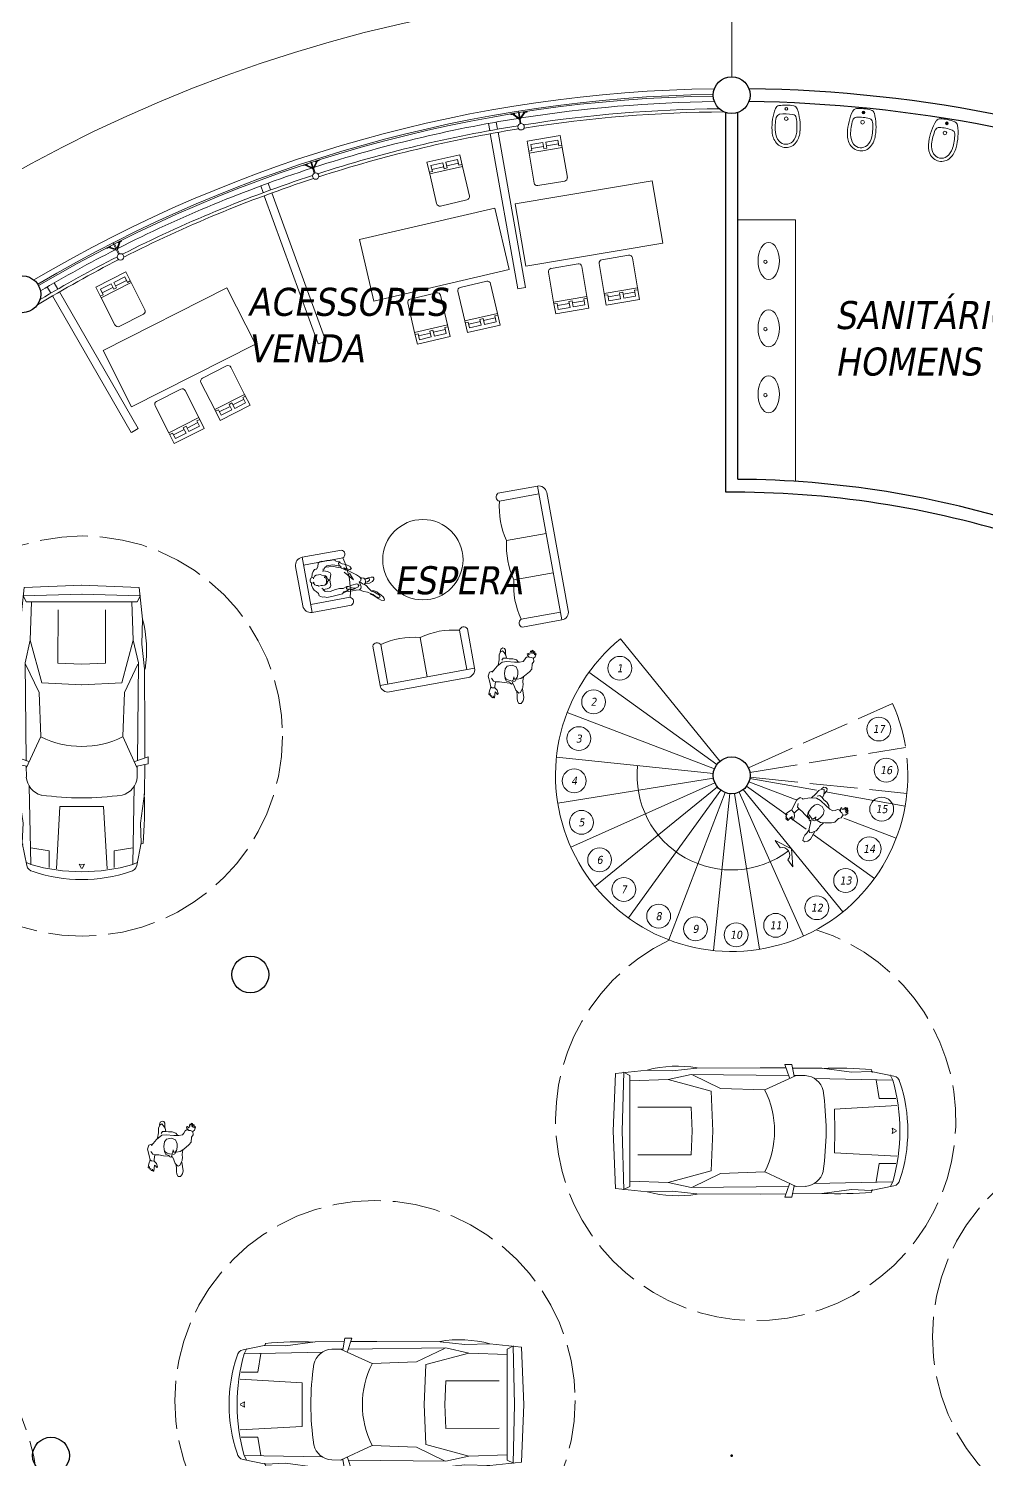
# Model space of a CAD drawing. Header units: millimetres. Extents: x 262 to 370, y -104 to 114.
# Drawn here: x 306.78 to 318.74, y -74.73 to -56.85 of the extents above; entities that cross this region are included whole.
import ezdxf
from ezdxf.enums import TextEntityAlignment as Align

# ---------------------------------------------------------------- set-up
doc = ezdxf.new("R2010")
doc.units = ezdxf.units.MM
doc.header["$LTSCALE"] = 0.1
doc.linetypes.add('ACAD_ISO02W100', pattern=[15, 12, -3])
doc.layers.get('0').update_dxf_attribs({"lineweight": 9})
for name, color, linetype, lineweight in [('detalles', 2, 'Continuous', 9), ('gruesomarco', 20, 'Continuous', 100), ('letreros y cotas', 6, 'Continuous', 13), ('mobiliario', 3, 'Continuous', 13), ('muros', 4, 'Continuous', 30), ('PROYECCIONES', 7, 'ACAD_ISO02W100', 5), ('terreno', 8, 'Continuous', 35)]:
    doc.layers.add(name, color=color, linetype=linetype, lineweight=lineweight)
doc.styles.get("Standard").update_dxf_attribs({"font": 'tahoma.ttf', "oblique": 10, "height": 0.35})

# ---------------------------------------------------------------- blocks, each defined once
blk = doc.blocks.new('Car-p1')
for p, q in [((15.06, 31.13), (3.19, 28.76)), ((14.87, 32.01), (14.48, 30.69)), ((25.36, 30.74), (15.06, 31.13)), ((40.83, 32.85), (25.36, 30.74)), ((56.17, 32.97), (40.83, 32.85)), ((56.51, 34.73), (55.36, 28.76)), ((60.18, 34.74), (56.51, 34.73)), ((57.8, 27.75), (60.18, 34.74)), ((73.16, 33.11), (59.59, 33)), ((106.26, 32.88), (73.16, 33.11)), ((119.2, 31.54), (106.26, 32.88)), ((132.34, 31.87), (119.2, 31.54)), ((148.86, 30.14), (132.34, 31.87)), ((144.67, 30.75), (141.34, 29.06)), ((144.55, 30.84), (145.33, -0.17)), ((150.11, -0.06), (148.86, 30.14)), ((3.75, 26.66), (5.09, 29.35)), ((44.88, 27.44), (3.75, 26.66)), ((12.45, 26.69), (10.89, 17)), ((55.41, 29.06), (49.6, 29)), ((54.24, 29.05), (70.77, 21.5)), ((109.36, 29.65), (58.26, 29.1)), ((93.96, 22.31), (108.65, 29.41)), ((121.36, 26.97), (98.89, 20.91)), ((121.36, 26.97), (109.36, 29.65)), ((121.36, 26.97), (141.35, 26.27)), ((141.34, 29.06), (141.35, -0.14)), ((10.89, 17), (2.13, 16.99)), ((70.77, 21.5), (93.96, 22.31)), ((98.89, 20.91), (97.9, -0.13)), ((1.56, 13.28), (34.18, 11.44)), ((34.18, 11.44), (34.11, -0.42)), ((109.22, 12.49), (108.76, -0.04)), ((137.19, 12.43), (109.22, 12.49)), ((4, 1.39), (1.72, 0.17)), ((3.69, 0.08), (4, 1.39)), ((34.18, -11.44), (34.11, 0.42)), ((98.89, -20.91), (97.9, 0.13)), ((109.22, -12.49), (108.76, 0.04)), ((141.34, -29.06), (141.35, 0.14)), ((144.55, -30.84), (145.33, 0.17)), ((150.11, 0.06), (148.86, -30.14)), ((4, -1.39), (1.72, -0.17)), ((3.69, -0.08), (4, -1.39)), ((1.56, -13.28), (34.18, -11.44)), ((137.19, -12.43), (109.22, -12.49)), ((10.89, -17), (2.13, -16.99)), ((12.45, -26.69), (10.89, -17)), ((54.24, -29.05), (70.77, -21.5)), ((70.77, -21.5), (93.96, -22.31)), ((93.96, -22.31), (108.65, -29.41)), ((121.36, -26.97), (98.89, -20.91)), ((15.06, -31.13), (3.19, -28.76)), ((3.75, -26.66), (5.09, -29.35)), ((44.88, -27.44), (3.75, -26.66)), ((55.41, -29.06), (49.6, -29)), ((56.51, -34.73), (55.36, -28.76)), ((57.8, -27.75), (60.18, -34.74)), ((109.36, -29.65), (58.26, -29.1)), ((121.36, -26.97), (109.36, -29.65)), ((121.36, -26.97), (141.35, -26.27)), ((144.67, -30.75), (141.34, -29.06)), ((14.87, -32.01), (14.48, -30.69)), ((25.36, -30.74), (15.06, -31.13)), ((40.83, -32.85), (25.36, -30.74)), ((56.17, -32.97), (40.83, -32.85)), ((60.18, -34.74), (56.51, -34.73)), ((73.16, -33.11), (59.59, -33)), ((106.26, -32.88), (73.16, -33.11)), ((119.2, -31.54), (106.26, -32.88)), ((132.34, -31.87), (119.2, -31.54)), ((148.86, -30.14), (132.34, -31.87))]:
    blk.add_line(p, q)
for centre, radius, start, end in [((33.53, -186.2), 219.08, 88.1098, 94.91949), ((116.26, -29.69), 63.63, 75.35802, 99.19455), ((76.03, 0), 80.15, 161.47438, 198.52562), ((96.64, 0), 96.64, 163.98812, 196.01188), ((3.98, 24.83), 4, 101.30745, 170.89178), ((50.24, 18.66), 10.37, 93.50969, 166.07198), ((188.94, 0), 150.26, 171.90768, 188.09232), ((113.32, 0), 47.7, 153.37543, 206.62457), ((50.24, -18.66), 10.37, 193.92802, 266.49031), ((3.98, -24.83), 4, 189.10822, 258.69255), ((33.53, 186.2), 219.08, 265.08051, 271.8902), ((116.26, 29.69), 63.63, 260.80545, 284.64198)]:
    blk.add_arc(centre, radius, start, end)
blk = doc.blocks.new('2SABIVI')
at = {"color": 0, "linetype": 'ByBlock'}
for centre, radius in [((0.047, 0), 0.0175), ((0.17, 0), 0.023)]:
    blk.add_circle(centre, radius, dxfattribs=at)
for centre, radius, start, end in [((0.55, 0), 0.55, 170.2982, 189.7018), ((0.062, 0.083), 0.055, 109.5687, 170.2982), ((0.278, -0.524), 0.7, 86.6515, 109.5687), ((0.66, 0), 0.55, 171.3472, 188.6528), ((0.166, 0.075), 0.05, 100.6203, 171.3472), ((0.278, -0.524), 0.66, 84.7776, 100.6203), ((0.319, -0.077), 0.251, 55.4599, 90), ((0.319, -0.077), 0.211, 50.3348, 84.7776), ((0.372, 0), 0.118, 313.7232, 46.2768), ((0.372, 0), 0.158, 304.5401, 55.4599), ((0.062, -0.083), 0.055, 189.7018, 250.4313), ((0.278, 0.524), 0.7, 250.4313, 273.3485), ((0.166, -0.075), 0.05, 188.6528, 259.3797), ((0.278, 0.524), 0.66, 259.3797, 275.2224), ((0.319, 0.077), 0.251, 270, 304.5401), ((0.319, 0.077), 0.211, 275.2224, 309.6652)]:
    blk.add_arc(centre, radius, start, end, dxfattribs=at)
blk = doc.blocks.new('p_sillon01')
for p, q in [((-0.25, 0), (0.25, 0)), ((-0.35, -0.1), (-0.35, -0.6)), ((-0.35, -0.1), (0.35, -0.1)), ((-0.25, -0.1), (-0.25, -0.6)), ((0.25, -0.1), (0.25, -0.6)), ((0.35, -0.1), (0.35, -0.6))]:
    blk.add_line(p, q)
for centre, radius, start, end in [((-0.25, -0.1), 0.1, 90, 180), ((0.25, -0.1), 0.1, 0, 90), ((-0.3, -0.579), 0.0542, 202.8178, 337.1822), ((0, 0.381), 1.013, 255.7092, 284.2908), ((0.3, -0.579), 0.0542, 202.8178, 337.1822)]:
    blk.add_arc(centre, radius, start, end)
blk = doc.blocks.new('p_sillon02')
for p, q in [((-0.5, 0), (0.5, 0)), ((-0.6, -0.1), (0.6, -0.1)), ((-0.6, -0.1), (-0.6, -0.6)), ((-0.5, -0.1), (-0.5, -0.6)), ((0, -0.1), (0, -0.6)), ((0.5, -0.6), (0.5, -0.1)), ((0.6, -0.1), (0.6, -0.6))]:
    blk.add_line(p, q)
for centre, radius, start, end in [((-0.5, -0.1), 0.1, 90, 180), ((0.5, -0.1), 0.1, 0, 90), ((-0.55, -0.579), 0.0542, 202.8178, 337.1822), ((-0.25, 0.381), 1.013, 255.7092, 284.2908), ((0.25, 0.381), 1.013, 255.7092, 284.2908), ((0.55, -0.579), 0.0542, 202.8178, 337.1822)]:
    blk.add_arc(centre, radius, start, end)
blk = doc.blocks.new('p_sillon03')
for p, q in [((-0.75, 0), (0.75, 0)), ((-0.85, -0.1), (-0.85, -0.6)), ((-0.85, -0.1), (0.85, -0.1)), ((-0.75, -0.1), (-0.75, -0.6)), ((-0.25, -0.1), (-0.25, -0.6)), ((0.25, -0.1), (0.25, -0.6)), ((0.75, -0.1), (0.75, -0.6)), ((0.85, -0.1), (0.85, -0.6))]:
    blk.add_line(p, q)
for points in [[(-0.75, -0.6, 0.125361), (-0.25, -0.6, 0.125361)], [(-0.25, -0.6, 0.125361), (0.25, -0.6, 0.125361)], [(0.25, -0.6, 0.125361), (0.75, -0.6, 0.125361)]]:
    blk.add_lwpolyline(points, format="xyb")
for centre, radius, start, end in [((-0.75, -0.1), 0.1, 90, 180), ((0.75, -0.1), 0.1, 0, 90), ((-0.8, -0.579), 0.0542, 202.8178, 337.1822), ((0.8, -0.579), 0.0542, 202.8178, 337.1822)]:
    blk.add_arc(centre, radius, start, end)
blk = doc.blocks.new('personasp13')
for points in [[(0.082, -0.064), (0.128, -0.056), (0.175, -0.025), (0.238, 0.027), (0.266, 0.061), (0.269, 0.126), (0.29, 0.154), (0.286, 0.197), (0.307, 0.212), (0.319, 0.25), (0.312, 0.257), (0.298, 0.239), (0.302, 0.275), (0.293, 0.282), (0.283, 0.251), (0.281, 0.293), (0.271, 0.298), (0.264, 0.257), (0.26, 0.286), (0.25, 0.286), (0.242, 0.246), (0.23, 0.243), (0.218, 0.257), (0.207, 0.253), (0.211, 0.234), (0.231, 0.21), (0.207, 0.215), (0.19, 0.203), (0.175, 0.176), (0.156, 0.155), (0.111, 0.147), (0.051, 0.147), (-0.048, 0.155), (-0.103, 0.148), (-0.168, 0.097), (-0.23, 0.022), (-0.226, 0.035), (-0.264, 0.023), (-0.278, -0.026), (-0.261, -0.104), (-0.247, -0.164), (-0.264, -0.21), (-0.273, -0.253), (-0.261, -0.263), (-0.255, -0.241), (-0.252, -0.277), (-0.24, -0.28), (-0.238, -0.268), (-0.235, -0.294), (-0.221, -0.297), (-0.216, -0.275), (-0.211, -0.299), (-0.201, -0.299), (-0.192, -0.224), (-0.182, -0.234), (-0.165, -0.255), (-0.153, -0.246), (-0.168, -0.203), (-0.197, -0.174), (-0.195, -0.155), (-0.187, -0.097), (-0.139, -0.097), (-0.079, -0.107), (-0.009, -0.113)], [(-0.05, 0.197), (-0.06, 0.236), (-0.079, 0.267), (-0.099, 0.291), (-0.125, 0.275), (-0.141, 0.238), (-0.144, 0.178), (-0.154, 0.111)], [(-0.065, 0.25), (-0.063, 0.299), (-0.074, 0.32), (-0.098, 0.325), (-0.12, 0.31), (-0.13, 0.274)], [(0.096, 0.15), (0.074, 0.176), (0.027, 0.19), (-0.019, 0.191), (-0.053, 0.197), (-0.091, 0.197), (-0.111, 0.171)], [(0.231, 0.209), (0.259, 0.207), (0.284, 0.197)], [(-0.249, -0.159), (-0.231, -0.172), (-0.202, -0.174)], [(-0.185, -0.097), (-0.214, -0.09), (-0.237, -0.054)], [(0.082, -0.041), (0.067, -0.063), (0.051, -0.064), (0.043, -0.056), (0.041, -0.036), (0.038, -0.064), (0.029, -0.083), (0.014, -0.088), (-0.005, -0.083), (-0.033, -0.075), (-0.057, -0.064), (-0.067, -0.045)], [(0.024, -0.121), (0.031, -0.123), (0.048, -0.16), (0.067, -0.203), (0.087, -0.225), (0.103, -0.239), (0.123, -0.231), (0.135, -0.201), (0.154, -0.169), (0.158, -0.121), (0.152, -0.105), (0.154, -0.09), (0.161, -0.037)], [(0.147, -0.186), (0.166, -0.296), (0.158, -0.335), (0.134, -0.368), (0.103, -0.368), (0.087, -0.339), (0.082, -0.304), (0.084, -0.267), (0.077, -0.222)]]:
    blk.add_lwpolyline(points)
blk.add_lwpolyline([(0.01, -0.127), (0.019, -0.118), (0.024, -0.102), (0.062, -0.086), (0.084, -0.045), (0.092, -0.001), (0.092, 0.04), (0.069, 0.091), (0.019, 0.11), (-0.043, 0.098), (-0.066, 0.065), (-0.074, 0.006), (-0.067, -0.059), (-0.049, -0.092), (-0.02, -0.099), (-0.009, -0.103), (-0.001, -0.12)], close=True)
blk = doc.blocks.new('personasp26')
at = {"color": 0, "linetype": 'ByBlock'}
for p, q in [((0.203, 0.214), (0.195, 0.204)), ((0.195, 0.204), (0.196, 0.186)), ((0.196, 0.186), (0.205, 0.173)), ((0.042, 0.028), (0.05, 0.005)), ((0.053, -0.018), (0.048, -0.041)), ((0.301, -0.092), (0.293, -0.1)), ((0.293, -0.1), (0.293, -0.11)), ((0.293, -0.11), (0.303, -0.119)), ((0.303, -0.119), (0.313, -0.121)), ((0.365, -0.103), (0.344, -0.101)), ((0.378, -0.108), (0.365, -0.103)), ((0.391, -0.106), (0.378, -0.108)), ((0.404, -0.106), (0.391, -0.106))]:
    blk.add_line(p, q, dxfattribs=at)
for points in [[(-0.141, 0.028), (-0.137, 0.072), (-0.124, 0.101), (-0.105, 0.126), (-0.088, 0.131), (-0.082, 0.131), (-0.065, 0.16), (-0.059, 0.204), (-0.041, 0.224), (-0.034, 0.224), (-0.02, 0.231), (-0.005, 0.227), (0.047, 0.24), (0.088, 0.24), (0.131, 0.249), (0.155, 0.24), (0.159, 0.231), (0.205, 0.221), (0.213, 0.209), (0.241, 0.196), (0.285, 0.19), (0.34, 0.165), (0.337, 0.159), (0.347, 0.152), (0.349, 0.144), (0.354, 0.134), (0.347, 0.129), (0.34, 0.129), (0.339, 0.123), (0.265, 0.149), (0.26, 0.144), (0.295, 0.119), (0.286, 0.116), (0.252, 0.136), (0.227, 0.145), (0.221, 0.165), (0.211, 0.173), (0.208, 0.167), (0.149, 0.18), (0.123, 0.183), (0.049, 0.17), (0.033, 0.163), (0.031, 0.152), (0.021, 0.155), (0.015, 0.131), (0.003, 0.134), (0.003, 0.114), (-0.003, 0.103)], [(0.005, 0.111), (0.054, 0.103), (0.088, 0.083), (0.098, 0.067), (0.092, 0.039), (0.087, -0.007), (0.092, -0.051), (0.097, -0.074), (0.09, -0.093), (0.08, -0.101), (0.052, -0.116), (0.025, -0.121), (0.003, -0.124)], [(0.026, -0.062), (0.039, -0.051), (0.043, -0.029), (0.044, -0.002), (0.029, 0.021), (0.015, 0.026), (0.021, 0.028), (0.025, 0.039), (0.015, 0.047)], [(0.033, 0.154), (0.074, 0.16), (0.129, 0.163), (0.188, 0.152), (0.223, 0.149)], [(0.299, 0.123), (0.36, 0.088), (0.416, 0.06), (0.457, 0.036), (0.476, 0.011), (0.466, -0.018), (0.452, -0.029), (0.466, -0.067), (0.475, -0.092), (0.47, -0.111), (0.455, -0.128), (0.414, -0.133), (0.37, -0.139), (0.286, -0.152), (0.265, -0.162)], [(0.265, 0.095), (0.38, -0.002), (0.331, 0.08)], [(0.517, -0.054), (0.529, -0.039), (0.529, -0.025), (0.525, 0), (0.509, 0.018), (0.481, 0.023), (0.471, 0.021)], [(0.532, -0.033), (0.556, -0.028), (0.574, -0.016), (0.581, -0.005), (0.581, 0.008), (0.565, 0.015), (0.537, 0.008), (0.524, 0.003)], [(0.525, 0.01), (0.563, 0.023), (0.601, 0.031), (0.624, 0.029), (0.635, 0.02), (0.633, 0.003), (0.619, -0.025), (0.581, -0.044), (0.532, -0.047)], [(-0.013, -0.108), (-0.003, -0.116), (0, -0.134), (0.011, -0.134), (0.026, -0.149), (0.052, -0.146), (0.088, -0.149), (0.157, -0.124), (0.205, -0.113), (0.25, -0.11), (0.298, -0.085), (0.316, -0.087), (0.36, -0.07), (0.422, -0.052), (0.43, -0.057), (0.439, -0.057), (0.44, -0.065), (0.45, -0.07), (0.439, -0.083), (0.444, -0.09), (0.404, -0.106), (0.401, -0.116), (0.368, -0.124), (0.34, -0.124), (0.326, -0.121), (0.316, -0.126), (0.304, -0.136), (0.26, -0.154), (0.242, -0.177), (0.177, -0.195), (0.108, -0.211), (0.049, -0.222), (0.02, -0.214), (-0.007, -0.221), (-0.049, -0.204), (-0.057, -0.173), (-0.085, -0.15), (-0.111, -0.133), (-0.129, -0.106), (-0.142, -0.069), (-0.142, -0.046)], [(0.455, -0.031), (0.47, -0.038), (0.493, -0.051), (0.516, -0.061), (0.538, -0.075), (0.57, -0.111), (0.607, -0.144), (0.643, -0.157), (0.707, -0.196), (0.714, -0.211), (0.707, -0.221), (0.689, -0.222), (0.653, -0.206), (0.624, -0.188), (0.592, -0.172), (0.556, -0.155), (0.509, -0.15), (0.486, -0.142), (0.458, -0.128)], [(0.614, -0.142), (0.64, -0.141), (0.671, -0.152), (0.702, -0.177), (0.723, -0.19), (0.75, -0.214), (0.764, -0.236), (0.766, -0.257), (0.753, -0.26), (0.728, -0.255), (0.697, -0.24), (0.676, -0.229), (0.653, -0.213), (0.612, -0.191), (0.597, -0.185), (0.591, -0.173)]]:
    blk.add_lwpolyline(points, dxfattribs=at)
blk.add_lwpolyline([(0.072, -0.002), (0.062, 0.005), (0.051, 0.01), (0.046, 0.031), (0.029, 0.046), (-0.015, 0.056), (-0.034, 0.062), (-0.057, 0.059), (-0.085, 0.057), (-0.106, 0.042), (-0.116, 0.028), (-0.118, 0.011), (-0.121, 0.023), (-0.137, 0.026), (-0.151, 0.018), (-0.162, -0.002), (-0.162, -0.02), (-0.157, -0.033), (-0.142, -0.041), (-0.123, -0.043), (-0.115, -0.033), (-0.115, -0.049), (-0.101, -0.065), (-0.083, -0.075), (-0.065, -0.075), (-0.051, -0.08), (-0.025, -0.075), (-0.005, -0.074), (0.021, -0.069), (0.036, -0.061), (0.051, -0.044), (0.054, -0.023), (0.061, -0.019), (0.072, -0.007)], close=True, dxfattribs=at)

msp = doc.modelspace()

# ---------------------------------------------------------------- linework, layer by layer
at = {"layer": 'detalles'}
for p, q in [((315.555, -57.45), (315.555, -54.097)), ((307.798, -59.573), (307.794, -59.565)), ((314.167, -64.473), (315.409, -66.001)), ((313.772, -64.89), (315.368, -66.045)), ((315.34, -66.098), (313.499, -65.395)), ((315.326, -66.156), (313.366, -65.954)), ((315.327, -66.216), (313.382, -66.528)), ((315.345, -66.273), (313.547, -67.078)), ((315.376, -66.325), (313.848, -67.567)), ((316.234, -66.671), (315.741, -66.314)), ((315.769, -66.262), (316.372, -66.491)), ((316.613, -66.367), (315.781, -66.22)), ((315.42, -66.366), (314.265, -67.962)), ((315.473, -66.394), (314.77, -68.235)), ((315.531, -66.408), (315.329, -68.368)), ((315.591, -66.407), (315.903, -68.352)), ((315.649, -66.389), (316.453, -68.188)), ((316.942, -67.886), (315.7, -66.358)), ((317.721, -66.563), (316.726, -66.387)), ((316.487, -66.854), (316.282, -66.706)), ((316.957, -66.715), (317.61, -66.964)), ((317.337, -67.469), (316.574, -66.917))]:
    msp.add_line(p, q, dxfattribs=at)
for centre, radius, start, end in [((315.555, -74.68), 20.583, 90, 180), ((315.555, -74.68), 18.358, 90, 180), ((315.555, -74.68), 17.08, 90.7251, 120.6765), ((315.555, -74.68), 16.92, 90.7285, 98.9352), ((315.555, -74.68), 16.92, 99.0648, 107.9352), ((315.555, -74.68), 16.92, 108.0648, 116.9352), ((315.555, -74.68), 16.92, 117.0648, 120.673), ((315.555, -66.18), 2.2, 129.115, 349.9708)]:
    msp.add_arc(centre, radius, start, end, dxfattribs=at)
at = {"layer": 'gruesomarco'}
for p in [(317.202, -57.897), (318.242, -58.033), (315.555, -74.68), (315.555, -74.68), (315.555, -74.68), (315.555, -74.68), (315.555, -74.68), (315.555, -74.68), (315.555, -74.68), (315.555, -74.68), (315.555, -74.68), (315.555, -74.68), (315.555, -74.68), (315.555, -74.68), (315.555, -74.68), (315.555, -74.68), (315.555, -74.68), (315.555, -74.68), (315.555, -74.68)]:
    msp.add_point(p, dxfattribs=at)
at = {"layer": 'letreros y cotas'}
for centre in [(314.158, -64.842), (313.831, -65.261), (313.646, -65.721), (317.392, -65.601), (317.484, -66.115), (313.588, -66.248), (317.428, -66.602), (313.68, -66.767), (317.272, -67.098), (313.906, -67.236), (316.978, -67.494), (314.208, -67.605), (316.619, -67.834), (314.643, -67.939), (316.104, -68.054), (315.104, -68.098), (315.61, -68.172)]:
    msp.add_circle(centre, 0.149, dxfattribs=at)
at = {"layer": 'mobiliario'}
for p, q in [((312.797, -57.923), (312.796, -57.915)), ((312.905, -57.983), (312.818, -57.919)), ((312.903, -57.969), (312.832, -57.917)), ((312.846, -57.915), (312.844, -57.907)), ((312.846, -57.915), (312.844, -57.907)), ((312.914, -58.038), (312.892, -57.899)), ((312.897, -57.899), (312.894, -57.879)), ((312.924, -58.036), (312.902, -57.898)), ((312.913, -57.967), (312.964, -57.896)), ((312.915, -57.981), (312.978, -57.894)), ((312.95, -57.898), (312.949, -57.89)), ((312.999, -57.891), (312.998, -57.883)), ((312.534, -58.123), (312.518, -58.034)), ((312.632, -58.105), (312.616, -58.017)), ((312.883, -60.102), (312.541, -58.162)), ((312.981, -60.085), (312.639, -58.145)), ((313.414, -58.186), (313, -58.256)), ((313.025, -58.404), (313, -58.256)), ((313.196, -58.274), (313.048, -58.299)), ((313.208, -58.348), (313.196, -58.274)), ((313.383, -58.242), (313.235, -58.267)), ((313.248, -58.342), (313.235, -58.267)), ((313.396, -58.316), (313.383, -58.242)), ((313.439, -58.334), (313.414, -58.186)), ((311.75, -58.52), (312.159, -58.425)), ((312.193, -58.571), (312.159, -58.425)), ((313.06, -58.373), (313.021, -58.38)), ((313.025, -58.404), (313.439, -58.334)), ((313.089, -58.779), (313.025, -58.404)), ((313.06, -58.373), (313.048, -58.299)), ((313.204, -58.323), (313.056, -58.348)), ((313.248, -58.342), (313.208, -58.348)), ((313.208, -58.348), (313.248, -58.342)), ((313.391, -58.291), (313.243, -58.316)), ((313.396, -58.316), (313.435, -58.31)), ((313.439, -58.334), (313.503, -58.708)), ((310.209, -58.561), (310.207, -58.553)), ((310.326, -58.603), (310.23, -58.554)), ((310.321, -58.589), (310.243, -58.55)), ((310.256, -58.545), (310.254, -58.538)), ((310.256, -58.545), (310.254, -58.538)), ((310.304, -58.521), (310.298, -58.502)), ((310.343, -58.656), (310.3, -58.523)), ((310.352, -58.653), (310.309, -58.52)), ((310.331, -58.586), (310.371, -58.508)), ((310.335, -58.6), (310.384, -58.504)), ((310.357, -58.512), (310.355, -58.505)), ((310.404, -58.497), (310.402, -58.49)), ((311.784, -58.666), (311.75, -58.52)), ((311.818, -58.634), (311.779, -58.643)), ((312.193, -58.571), (311.784, -58.666)), ((311.8, -58.56), (311.946, -58.526)), ((311.818, -58.634), (311.8, -58.56)), ((311.812, -58.609), (311.958, -58.575)), ((311.964, -58.6), (311.946, -58.526)), ((312.003, -58.591), (311.964, -58.6)), ((311.964, -58.6), (312.003, -58.591)), ((311.985, -58.517), (312.132, -58.483)), ((312.003, -58.591), (311.985, -58.517)), ((311.997, -58.566), (312.143, -58.532)), ((312.149, -58.557), (312.132, -58.483)), ((312.149, -58.557), (312.188, -58.548)), ((312.279, -58.941), (312.193, -58.571)), ((309.704, -58.899), (309.674, -58.814)), ((309.798, -58.864), (309.768, -58.78)), ((311.784, -58.666), (311.87, -59.036)), ((313.47, -58.755), (313.135, -58.811)), ((310.392, -60.788), (309.718, -58.937)), ((310.486, -60.753), (309.812, -58.902)), ((311.918, -59.066), (312.249, -58.989)), ((315.63, -59.24), (316.35, -59.24)), ((316.35, -62.507), (316.35, -59.24)), ((307.841, -59.541), (307.832, -59.523)), ((307.877, -59.601), (307.905, -59.518)), ((307.884, -59.614), (307.917, -59.512)), ((307.892, -59.524), (307.889, -59.517)), ((307.936, -59.502), (307.933, -59.495)), ((307.754, -59.595), (307.75, -59.588)), ((307.875, -59.619), (307.773, -59.585)), ((307.869, -59.606), (307.785, -59.579)), ((307.798, -59.573), (307.794, -59.565)), ((307.9, -59.669), (307.837, -59.544)), ((307.909, -59.664), (307.846, -59.539)), ((313.933, -59.738), (314.268, -59.681)), ((313.301, -59.845), (313.636, -59.788)), ((313.682, -59.821), (313.746, -60.195)), ((313.964, -60.158), (313.901, -59.784)), ((314.315, -59.714), (314.378, -60.088)), ((307.14, -60.104), (307.095, -60.026)), ((307.988, -59.89), (307.613, -60.08)), ((307.805, -60.038), (307.672, -60.106)), ((307.681, -60.213), (308.056, -60.023)), ((307.84, -60.106), (307.805, -60.038)), ((307.975, -59.952), (307.841, -60.02)), ((307.875, -60.088), (307.841, -60.02)), ((307.998, -59.997), (307.864, -60.065)), ((308.009, -60.02), (307.975, -59.952)), ((308.056, -60.023), (307.988, -59.89)), ((308.009, -60.02), (308.045, -60.002)), ((308.056, -60.023), (308.228, -60.362)), ((312.496, -60.007), (312.164, -60.084)), ((312.63, -60.407), (312.544, -60.037)), ((313.332, -60.266), (313.268, -59.891)), ((307.053, -60.155), (307.008, -60.076)), ((308.058, -61.895), (307.073, -60.189)), ((308.145, -61.845), (307.16, -60.139)), ((307.681, -60.213), (307.613, -60.08)), ((307.706, -60.174), (307.67, -60.192)), ((307.706, -60.174), (307.672, -60.106)), ((307.853, -60.552), (307.681, -60.213)), ((307.828, -60.083), (307.694, -60.151)), ((307.875, -60.088), (307.84, -60.106)), ((307.84, -60.106), (307.875, -60.088)), ((311.871, -60.152), (311.54, -60.229)), ((312.005, -60.552), (311.919, -60.182)), ((312.134, -60.132), (312.221, -60.502)), ((313.746, -60.195), (313.332, -60.266)), ((313.71, -60.226), (313.75, -60.219)), ((313.71, -60.226), (313.723, -60.301)), ((313.746, -60.195), (313.771, -60.343)), ((314.378, -60.088), (313.964, -60.158)), ((313.964, -60.158), (313.989, -60.306)), ((314.008, -60.176), (313.968, -60.182)), ((313.989, -60.306), (314.403, -60.236)), ((314.008, -60.176), (314.02, -60.25)), ((314.012, -60.201), (314.16, -60.176)), ((314.02, -60.25), (314.168, -60.225)), ((314.155, -60.151), (314.195, -60.144)), ((314.195, -60.144), (314.155, -60.151)), ((314.155, -60.151), (314.168, -60.225)), ((314.195, -60.144), (314.208, -60.219)), ((314.199, -60.169), (314.347, -60.144)), ((314.208, -60.219), (314.355, -60.193)), ((314.343, -60.119), (314.382, -60.112)), ((314.343, -60.119), (314.355, -60.193)), ((314.378, -60.088), (314.403, -60.236)), ((308.21, -60.416), (307.907, -60.57)), ((311.51, -60.277), (311.596, -60.647)), ((312.221, -60.502), (312.63, -60.407)), ((312.63, -60.407), (312.664, -60.553)), ((313.332, -60.266), (313.357, -60.414)), ((313.375, -60.283), (313.336, -60.29)), ((313.357, -60.414), (313.771, -60.343)), ((313.375, -60.283), (313.388, -60.358)), ((313.379, -60.308), (313.527, -60.283)), ((313.388, -60.358), (313.536, -60.332)), ((313.523, -60.258), (313.562, -60.251)), ((313.562, -60.251), (313.523, -60.258)), ((313.523, -60.258), (313.536, -60.332)), ((313.562, -60.251), (313.575, -60.326)), ((313.567, -60.276), (313.715, -60.251)), ((313.575, -60.326), (313.723, -60.301)), ((311.596, -60.647), (312.005, -60.552)), ((311.971, -60.585), (312.01, -60.576)), ((311.971, -60.585), (311.989, -60.659)), ((312.005, -60.552), (312.039, -60.698)), ((312.221, -60.502), (312.255, -60.648)), ((312.265, -60.516), (312.226, -60.526)), ((312.664, -60.553), (312.255, -60.648)), ((312.265, -60.516), (312.282, -60.59)), ((312.417, -60.508), (312.271, -60.542)), ((312.428, -60.556), (312.282, -60.59)), ((312.411, -60.482), (312.45, -60.473)), ((312.45, -60.473), (312.411, -60.482)), ((312.411, -60.482), (312.428, -60.556)), ((312.45, -60.473), (312.467, -60.547)), ((312.602, -60.464), (312.456, -60.498)), ((312.613, -60.513), (312.467, -60.547)), ((312.596, -60.439), (312.635, -60.43)), ((312.596, -60.439), (312.613, -60.513)), ((311.596, -60.647), (311.63, -60.793)), ((311.64, -60.662), (311.601, -60.671)), ((312.039, -60.698), (311.63, -60.793)), ((311.64, -60.662), (311.657, -60.736)), ((311.792, -60.653), (311.646, -60.687)), ((311.804, -60.702), (311.657, -60.736)), ((311.786, -60.628), (311.825, -60.619)), ((311.825, -60.619), (311.786, -60.628)), ((311.786, -60.628), (311.804, -60.702)), ((311.825, -60.619), (311.843, -60.693)), ((311.977, -60.61), (311.831, -60.644)), ((311.989, -60.659), (311.843, -60.693)), ((308.945, -61.217), (309.248, -61.063)), ((309.302, -61.081), (309.473, -61.42)), ((309.099, -61.61), (308.927, -61.271)), ((308.372, -61.507), (308.676, -61.354)), ((308.729, -61.371), (308.901, -61.71)), ((309.473, -61.42), (309.099, -61.61)), ((309.327, -61.55), (309.46, -61.483)), ((309.449, -61.46), (309.484, -61.441)), ((309.449, -61.46), (309.483, -61.527)), ((309.473, -61.42), (309.541, -61.554)), ((308.527, -61.9), (308.355, -61.561)), ((309.099, -61.61), (309.167, -61.744)), ((309.146, -61.613), (309.11, -61.631)), ((309.146, -61.613), (309.18, -61.681)), ((309.157, -61.636), (309.291, -61.569)), ((309.167, -61.744), (309.541, -61.554)), ((309.18, -61.681), (309.314, -61.613)), ((309.279, -61.546), (309.315, -61.527)), ((309.315, -61.527), (309.279, -61.546)), ((309.279, -61.546), (309.314, -61.613)), ((309.315, -61.527), (309.349, -61.595)), ((309.349, -61.595), (309.483, -61.527)), ((308.901, -61.71), (308.527, -61.9)), ((308.595, -62.034), (308.969, -61.844)), ((308.707, -61.836), (308.743, -61.818)), ((308.743, -61.818), (308.707, -61.836)), ((308.707, -61.836), (308.741, -61.903)), ((308.743, -61.818), (308.777, -61.885)), ((308.755, -61.841), (308.888, -61.773)), ((308.777, -61.885), (308.911, -61.817)), ((308.877, -61.75), (308.912, -61.732)), ((308.877, -61.75), (308.911, -61.817)), ((308.901, -61.71), (308.969, -61.844)), ((308.527, -61.9), (308.595, -62.034)), ((308.573, -61.904), (308.538, -61.922)), ((308.573, -61.904), (308.608, -61.971)), ((308.585, -61.927), (308.719, -61.859)), ((308.608, -61.971), (308.741, -61.903)), ((316.3, -67.097), (316.098, -66.993)), ((316.098, -66.993), (316.159, -67.085)), ((316.3, -67.097), (316.317, -67.323)), ((316.258, -67.234), (316.317, -67.323))]:
    msp.add_line(p, q, dxfattribs=at)
for points in [[(312.984, -59.819), (314.694, -59.529), (314.562, -58.75), (312.852, -59.04)], [(312.778, -59.86), (311.088, -60.254), (310.909, -59.484), (312.599, -59.091)], [(308.062, -61.577), (309.609, -60.792), (309.252, -60.087), (307.705, -60.872)]]:
    msp.add_lwpolyline(points, close=True, dxfattribs=at)
for centre, radius in [((312.925, -58.076), 0.04), ((310.36, -58.692), 0.04), ((307.923, -59.702), 0.04), ((315.976, -59.763), 0.021), ((315.976, -60.604), 0.021), ((315.976, -61.429), 0.021), ((311.699, -63.485), 0.502)]:
    msp.add_circle(centre, radius, dxfattribs=at)
for centre, radius, start, end in [((315.555, -74.68), 17.01, 90.7742, 120.6273), ((315.555, -74.68), 16.99, 90.7747, 120.6269), ((315.555, -74.68), 16.982, 99.1788, 99.3457), ((315.555, -74.68), 16.982, 98.6543, 98.8212), ((315.555, -74.68), 16.83, 90.5248, 98.882), ((315.555, -74.68), 16.79, 90.3181, 98.8819), ((315.555, -74.68), 16.83, 99.118, 107.882), ((315.555, -74.68), 16.79, 99.1181, 107.8819), ((315.555, -74.68), 16.982, 108.1788, 108.3457), ((315.555, -74.68), 16.982, 107.6543, 107.8212), ((315.555, -74.68), 16.83, 108.118, 116.882), ((315.555, -74.68), 16.79, 108.1181, 116.8819), ((313.128, -58.772), 0.04, 189.624, 279.624), ((313.463, -58.715), 0.04, 279.624, 9.624), ((312.24, -58.95), 0.04, 283.1034, 13.1034), ((311.909, -59.027), 0.04, 193.1034, 283.1034), ((315.555, -74.68), 16.982, 116.6543, 116.8212), ((315.555, -74.68), 16.83, 117.118, 120.8768), ((315.555, -74.68), 16.982, 117.1788, 117.3457), ((314.275, -59.72), 0.04, 9.624, 99.624), ((315.555, -74.68), 16.79, 117.1181, 121.0834), ((313.308, -59.884), 0.04, 99.624, 189.624), ((313.643, -59.827), 0.04, 9.624, 99.624), ((313.94, -59.777), 0.04, 99.624, 189.624), ((312.505, -60.046), 0.04, 13.1034, 103.1034), ((311.549, -60.268), 0.04, 103.1034, 193.1034), ((311.88, -60.191), 0.04, 13.1034, 103.1034), ((312.173, -60.123), 0.04, 103.1034, 193.1034), ((308.192, -60.38), 0.04, 296.8966, 26.8966), ((307.889, -60.534), 0.04, 206.8966, 296.8966), ((309.266, -61.099), 0.04, 26.8966, 116.8966), ((308.963, -61.253), 0.04, 116.8966, 206.8966), ((308.694, -61.389), 0.04, 26.8966, 116.8966), ((308.391, -61.543), 0.04, 116.8966, 206.8966), ((315.555, -66.18), 1.182, 174.115, 306.9243), ((316.186, -67.175), 0.0933, 320.307, 106.7375)]:
    msp.add_arc(centre, radius, start, end, dxfattribs=at)
at = {"layer": 'mobiliario', "ltscale": 0.1}
for start, end in [(100, 100.3866), (110, 110.3866), (120, 120.3866)]:
    msp.add_arc((315.555, -74.68), 14.82, start, end, dxfattribs=at)
at = {"layer": 'mobiliario'}
for centre in [(316.018, -59.752), (316.018, -60.594), (316.018, -61.418)]:
    msp.add_ellipse(centre, major_axis=(0, -0.232), ratio=0.575081, dxfattribs=at)
at = {"layer": 'muros'}
for p, q in [((315.48, -62.641), (315.48, -57.897)), ((315.63, -62.481), (315.63, -57.897))]:
    msp.add_line(p, q, dxfattribs=at)
for centre in [(315.555, -57.68), (306.697, -60.169), (315.555, -66.18), (309.544, -68.669), (307.055, -74.68)]:
    msp.add_circle(centre, 0.23, dxfattribs=at)
for radius, start, end in [(23.08, 58.6888, 172.379), (22.92, 58.2902, 172.7776), (12.199, 72.1319, 89.6477), (12.039, 72.1319, 90.357)]:
    msp.add_arc((315.555, -74.68), radius, start, end, dxfattribs=at)
at = {"layer": 'muros', "ltscale": 0.1}
for radius, start, end in [(17.08, 45.7251, 89.2749), (16.92, 68.7192, 89.2715)]:
    msp.add_arc((315.555, -74.68), radius, start, end, dxfattribs=at)
at = {"layer": 'PROYECCIONES', "ltscale": 0.5}
for p, q in [((315.764, -66.086), (317.563, -65.281)), ((315.782, -66.143), (317.727, -65.831)), ((315.783, -66.203), (317.743, -66.405))]:
    msp.add_line(p, q, dxfattribs=at)
for centre in [(307.445, -65.689), (320.561, -73.193), (311.1, -73.993), (304.392, -75.194)]:
    msp.add_circle(centre, 2.5, dxfattribs=at)
for centre, radius, start, end in [((315.555, -66.18), 2.2, 349.9708, 24.115), ((315.855, -70.492), 2.5, 115.5931, 72.3816)]:
    msp.add_arc(centre, radius, start, end, dxfattribs=at)
at = {"layer": 'terreno'}
msp.add_point((315.555, -74.68), dxfattribs=at)

# ---------------------------------------------------------------- block references
at = {"layer": 'mobiliario'}
for name, p, rotation in [('2SABIVI', (316.238, -57.805), 269.2120663421342), ('2SABIVI', (317.206, -57.85), 264.3567958747899), ('2SABIVI', (318.252, -57.987), 258.1189617209522), ('p_sillon03', (313.38, -63.384), 280.3821556961739), ('p_sillon01', (310.155, -63.817), 100.3821556961739), ('p_sillon02', (311.772, -65.047), 190.3821556961744), ('personasp13', (316.6, -66.643), 320.289141629873)]:
    msp.add_blockref(name, p, dxfattribs=dict(at, rotation=rotation))
for name, p in [('personasp26', (310.452, -63.734)), ('personasp13', (312.794, -64.913)), ('personasp13', (308.54, -70.825))]:
    msp.add_blockref(name, p, dxfattribs=at)
at = {"layer": 'mobiliario', "yscale": 0.02385469622466019, "zscale": 0.02385469622466076}
for p, xscale, rotation in [((307.439, -67.384), 0.02385469622466019, 90), ((317.656, -70.623), 0.02385469622464598, 180)]:
    msp.add_blockref('Car-p1', p, dxfattribs=dict(at, xscale=xscale, rotation=rotation))
at = {"layer": 'mobiliario', "xscale": 0.02385469622464598, "yscale": 0.02385469622466019, "zscale": 0.02385469622466076}
msp.add_blockref('Car-p1', (309.378, -74.042), dxfattribs=at)

# ---------------------------------------------------------------- texts
at = {"layer": 'detalles', "oblique": 10}
for s, p in [('ACESSORES', (309.51, -60.438)), ('SANITÁRIO', (316.844, -60.603)), ('VENDA', (309.51, -61.019)), ('HOMENS', (316.844, -61.184)), ('ESPERA', (311.338, -63.917))]:
    msp.add_text(s, height=0.35, dxfattribs=at).set_placement(p)
at = {"layer": 'letreros y cotas', "oblique": 10}
for s, p in [('1', (314.158, -64.842)), ('2', (313.831, -65.261)), ('17', (317.392, -65.601)), ('3', (313.646, -65.721)), ('16', (317.484, -66.115)), ('4', (313.588, -66.248)), ('15', (317.428, -66.602)), ('5', (313.68, -66.767)), ('6', (313.906, -67.236)), ('14', (317.272, -67.098)), ('7', (314.208, -67.605)), ('13', (316.978, -67.494)), ('8', (314.643, -67.939)), ('12', (316.619, -67.834)), ('9', (315.104, -68.098)), ('11', (316.104, -68.054)), ('10', (315.61, -68.172))]:
    msp.add_text(s, height=0.1, dxfattribs=at).set_placement(p, align=Align.MIDDLE_CENTER)

doc.saveas('drawing.dxf')
